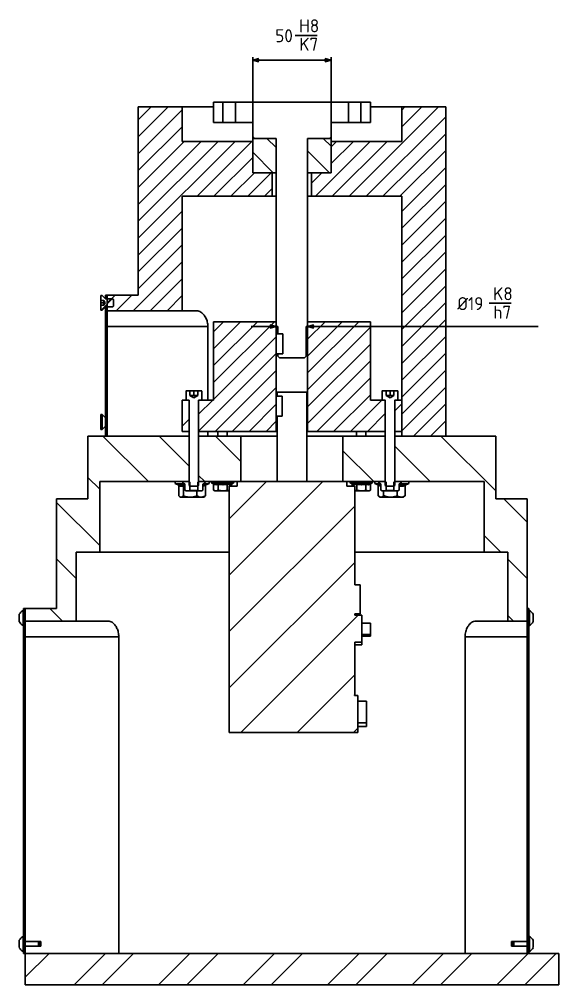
# Model space of a CAD drawing. Header units: millimetres. Extents: x 18887 to 36223, y 3978 to 8014.
# Drawn here: x 19898 to 20241, y 4703 to 5319 of the extents above; entities that cross this region are included whole.
import ezdxf

# ---------------------------------------------------------------- set-up
doc = ezdxf.new("R2010")
doc.units = ezdxf.units.MM
doc.layers.get('0').update_dxf_attribs({"lineweight": 35})
doc.layers.add('Nét mảnh', color=130, linetype='Continuous', lineweight=13)
doc.layers.add('Nét đậm', color=7, linetype='Continuous', lineweight=35)
doc.styles.add('MtXpl_TCVN_7284', font='')
doc.styles.get('MtXpl_TCVN_7284').set_extended_font_data('TCVN 7284')
pattern_1 = [(135, (4104.376, 926.868), (-17.960512, -17.960512), [])]
pattern_2 = [(45, (18794.339, 3780.107), (-8.98026, 8.98026), [])]
pattern_3 = [(45, (4104.376, 926.8675), (-5.3881537, 5.3881537), [])]
pattern_4 = [(135, (3860.177, 926.868), (-8.980256, -8.980256), [])]

# ---------------------------------------------------------------- blocks, each defined once
blk = doc.blocks.new('_Open30')
at = {"color": 0, "linetype": 'ByBlock', "lineweight": -2}
for p, q in [((-1, 0.27), (0, 0)), ((0, 0), (-1, -0.27)), ((0, 0), (-1, 0))]:
    blk.add_line(p, q, dxfattribs=at)

msp = doc.modelspace()

# ---------------------------------------------------------------- hatches: boundary and pattern name
at = {"layer": 'Nét mảnh', "linetype": 'Continuous'}
h = msp.add_hatch(dxfattribs=at)
h.set_pattern_fill('ANSI31', color=256, scale=2.4, style=0)
h.set_pattern_definition(pattern_3)
h.paths.add_polyline_path([(20001.27, 5262.62), (19973.27, 5262.62), (19973.27, 5232.62), (19973.27, 5142.62), (19953.48, 5142.62), (19953.48, 5132.62), (20001.27, 5132.62), (20001.27, 5205.62), (20058.77, 5205.62), (20058.77, 5220.62), (20046.27, 5220.62), (20046.27, 5240.62), (20001.27, 5240.62)], flags=0)
h = msp.add_hatch(dxfattribs=at)
h.set_pattern_fill('ANSI31', color=256, scale=2.4, style=0)
h.set_pattern_definition(pattern_3)
h.paths.add_polyline_path([(20169.27, 5052.62), (20169.27, 5072.62), (20169.27, 5232.62), (20169.27, 5262.62), (20141.27, 5262.62), (20141.27, 5240.62), (20096.27, 5240.62), (20096.27, 5220.62), (20083.77, 5220.62), (20083.77, 5205.62), (20141.27, 5205.62), (20141.27, 5052.62)], flags=0)
h = msp.add_hatch(dxfattribs=at)
h.set_pattern_fill('ANSI31', color=256, scale=4, angle=90, style=0)
h.set_pattern_definition(pattern_4)
h.paths.add_polyline_path([(20046.27, 5242.62), (20046.27, 5220.62), (20061.27, 5220.62), (20061.27, 5242.62)], flags=0)
h = msp.add_hatch(dxfattribs=at)
h.set_pattern_fill('ANSI31', color=256, scale=4, angle=90, style=0)
h.set_pattern_definition(pattern_4)
h.paths.add_polyline_path([(20096.27, 5220.62), (20096.27, 5242.62), (20081.27, 5242.62), (20081.27, 5220.62)], flags=0)
h = msp.add_hatch(dxfattribs=at)
h.set_pattern_fill('ANSI31', color=256, scale=2.4, style=0)
h.set_pattern_definition(pattern_3)
h.paths.add_polyline_path([(20021.27, 5125.62), (20021.27, 5075.62), (20011.77, 5075.62), (20011.77, 5055.62), (20061.27, 5055.62), (20061.27, 5125.62)], flags=0)
h = msp.add_hatch(dxfattribs=at)
h.set_pattern_fill('ANSI31', color=256, scale=2.4, style=0)
h.set_pattern_definition(pattern_3)
h.paths.add_polyline_path([(20121.27, 5075.62), (20121.27, 5125.62), (20081.27, 5125.62), (20081.27, 5055.62), (20130.77, 5055.62), (20130.77, 5075.62)], flags=0)
h = msp.add_hatch(dxfattribs=at)
h.set_pattern_fill('ANSI31', color=256, scale=8, angle=90, style=0)
h.set_pattern_definition(pattern_1)
h.paths.add_polyline_path([(19901.27, 4934.62), (19933.77, 4934.62), (19933.77, 4978.62), (19948.77, 4978.62), (19948.77, 5023.62), (20005.77, 5023.62), (20005.77, 5052.62), (19941.27, 5052.62), (19941.27, 5012.62), (19921.27, 5012.62), (19921.27, 4942.62), (19901.27, 4942.62)], flags=0)
h = msp.add_hatch(dxfattribs=at)
h.set_pattern_fill('ANSI31', color=256, scale=8, angle=90, style=0)
h.set_pattern_definition(pattern_1)
h.paths.add_polyline_path([(20038.77, 5023.62), (20038.77, 5052.62), (20011.77, 5052.62), (20011.77, 5023.62)], flags=0)
h = msp.add_hatch(dxfattribs=at)
h.set_pattern_fill('ANSI31', color=256, scale=8, angle=90, style=0)
h.set_pattern_definition(pattern_1)
h.paths.add_polyline_path([(20103.77, 5052.62), (20103.77, 5023.62), (20130.77, 5023.62), (20130.77, 5052.62)], flags=0)
h = msp.add_hatch(dxfattribs=at)
h.set_pattern_fill('ANSI31', color=256, scale=8, angle=90, style=0)
h.set_pattern_definition(pattern_1)
h.paths.add_polyline_path([(20193.77, 4978.62), (20208.77, 4978.62), (20208.77, 4934.62), (20221.27, 4934.62), (20221.27, 4942.62), (20221.27, 5012.62), (20201.27, 5012.62), (20201.27, 5052.62), (20136.77, 5052.62), (20136.77, 5023.62), (20193.77, 5023.62)], flags=0)
h = msp.add_hatch(dxfattribs=at)
h.set_pattern_fill('ANSI32', color=256, scale=4, style=0)
h.set_pattern_definition([(45, (18794.34, 3780.107), (-26.9408, 26.9408), []), (45, (18812.3, 3780.107), (-26.9408, 26.9408), [])])
h.paths.add_polyline_path([(19901.27, 4722.62), (19901.27, 4702.62), (20241.27, 4702.62), (20241.27, 4722.62)], flags=0)
at = {"layer": 'Nét đậm', "linetype": 'Continuous'}
h = msp.add_hatch(dxfattribs=at)
h.set_pattern_fill('ANSI31', scale=4, style=0)
h.set_pattern_definition(pattern_2)
edge = h.paths.add_edge_path(flags=0)
edge.add_line((19957.05, 5135.12), (19957.5, 5135.57))
edge.add_line((19957.5, 5135.57), (19957.5, 5139.68))
edge.add_line((19957.5, 5139.68), (19957.05, 5140.12))
edge.add_line((19957.05, 5140.12), (19952.68, 5140.12))
edge.add_arc((19952.68, 5140.32), 0.2, 225, 270, ccw=False)
edge.add_line((19952.54, 5140.18), (19950.38, 5142.34))
edge.add_line((19950.38, 5142.34), (19949.5, 5142.34))
edge.add_line((19949.5, 5142.34), (19949.5, 5139.13))
edge.add_line((19949.5, 5139.13), (19951.4, 5139.13))
edge.add_line((19951.4, 5139.13), (19951.4, 5139.12))
edge.add_line((19951.4, 5139.12), (19952.26, 5137.62))
edge.add_line((19952.26, 5137.62), (19951.4, 5136.12))
edge.add_line((19951.4, 5136.12), (19951.4, 5136.12))
edge.add_line((19951.4, 5136.12), (19949.5, 5136.12))
edge.add_line((19949.5, 5136.12), (19949.5, 5132.91))
edge.add_line((19949.5, 5132.91), (19950.38, 5132.91))
edge.add_line((19950.38, 5132.91), (19952.54, 5135.06))
edge.add_arc((19952.68, 5134.92), 0.2, 90, 135, ccw=False)
edge.add_line((19952.68, 5135.12), (19957.05, 5135.12))
h = msp.add_hatch(dxfattribs=at)
h.set_pattern_fill('ANSI31', scale=4, style=0)
h.set_pattern_definition(pattern_2)
h.paths.add_polyline_path([(19953.48, 5135.12), (19952.48, 5135.12), (19952.48, 5052.62), (19953.48, 5052.62)], flags=0)
h = msp.add_hatch(dxfattribs=at)
h.set_pattern_fill('ANSI31', color=256, scale=4, style=0)
h.set_pattern_definition(pattern_2)
h.paths.add_polyline_path([(20001.27, 5075.62), (20001.27, 5055.62), (20005.77, 5055.62), (20005.77, 5075.62)], flags=0)
h = msp.add_hatch(dxfattribs=at)
h.set_pattern_fill('ANSI31', scale=4, style=0)
h.set_pattern_definition(pattern_2)
h.paths.add_polyline_path([(20141.27, 5055.62), (20141.27, 5075.62), (20136.77, 5075.62), (20136.77, 5055.62)], flags=0)
h = msp.add_hatch(dxfattribs=at)
h.set_pattern_fill('ANSI31', scale=4, style=0)
h.set_pattern_definition(pattern_2)
edge = h.paths.add_edge_path(flags=0)
edge.add_spline(control_points=[(20014.54, 5021.9), (20014.54, 5021.94), (20014.55, 5021.98), (20014.57, 5022.02), (20014.58, 5022.06), (20014.6, 5022.09), (20014.62, 5022.13), (20014.65, 5022.16), (20014.68, 5022.19), (20014.72, 5022.22), (20014.75, 5022.24), (20014.79, 5022.26), (20014.83, 5022.28), (20014.83, 5022.28), (20014.84, 5022.28), (20014.84, 5022.28)], knot_values=[0, 0, 0, 0, 0.000119, 0.000119, 0.000119, 0.000237, 0.000237, 0.000237, 0.000369, 0.000369, 0.000369, 0.000499, 0.000499, 0.000499, 0.000503, 0.000503, 0.000503, 0.000503], weights=[1, 1, 1, 1, 1, 1, 1, 1, 1, 1, 1, 1, 1, 1, 1, 1], degree=3, periodic=0)
edge.add_line((20014.84, 5022.28), (20015.5, 5022.52))
edge.add_arc((20015.3, 5023.05), 0.567, 290, 450)
edge.add_line((20015.3, 5023.62), (20011.77, 5023.62))
edge.add_line((20011.77, 5023.62), (20011.77, 5023.59))
edge.add_line((20011.77, 5023.59), (20011.27, 5023.24))
edge.add_line((20011.27, 5023.24), (20011.27, 5017.97))
edge.add_line((20011.27, 5017.97), (20011.77, 5017.62))
edge.add_line((20011.77, 5017.62), (20013.77, 5017.62))
edge.add_line((20013.77, 5017.62), (20014.54, 5018.22))
edge.add_line((20014.54, 5018.22), (20014.54, 5021.9))
h = msp.add_hatch(dxfattribs=at)
h.set_pattern_fill('ANSI31', scale=4, style=0)
h.set_pattern_definition(pattern_2)
edge = h.paths.add_edge_path(flags=0)
edge.add_spline(control_points=[(20127.7, 5022.28), (20127.71, 5022.28), (20127.71, 5022.28), (20127.71, 5022.28), (20127.75, 5022.26), (20127.79, 5022.24), (20127.82, 5022.22), (20127.86, 5022.19), (20127.89, 5022.16), (20127.92, 5022.13), (20127.94, 5022.09), (20127.96, 5022.06), (20127.98, 5022.02), (20127.99, 5021.98), (20128, 5021.94), (20128, 5021.9)], knot_values=[-0.000004, -0.000004, -0.000004, -0.000004, 0, 0, 0, 0.000131, 0.000131, 0.000131, 0.000263, 0.000263, 0.000263, 0.000381, 0.000381, 0.000381, 0.000501, 0.000501, 0.000501, 0.000501], weights=[1, 1, 1, 1, 1, 1, 1, 1, 1, 1, 1, 1, 1, 1, 1, 1], degree=3, periodic=0)
edge.add_line((20128, 5021.9), (20128, 5018.22))
edge.add_line((20128, 5018.22), (20128.77, 5017.62))
edge.add_line((20128.77, 5017.62), (20130.77, 5017.62))
edge.add_line((20130.77, 5017.62), (20131.27, 5017.97))
edge.add_line((20131.27, 5017.97), (20131.27, 5023.24))
edge.add_line((20131.27, 5023.24), (20130.77, 5023.59))
edge.add_line((20130.77, 5023.59), (20130.77, 5023.62))
edge.add_line((20130.77, 5023.62), (20127.24, 5023.62))
edge.add_arc((20127.24, 5023.05), 0.567, 90, 250)
edge.add_line((20127.04, 5022.52), (20127.7, 5022.28))
h = msp.add_hatch(dxfattribs=at)
h.set_pattern_fill('ANSI31', scale=4, style=0)
h.set_pattern_definition(pattern_2)
h.paths.add_polyline_path([(19901.27, 4824.08), (19901.27, 4942.62), (19900.27, 4942.62), (19900.27, 4824.08)], flags=0)
h = msp.add_hatch(dxfattribs=at)
h.set_pattern_fill('ANSI31', scale=4, style=0)
h.set_pattern_definition(pattern_2)
h.paths.add_polyline_path([(20222.27, 4824.08), (20222.27, 4942.62), (20221.27, 4942.62), (20221.27, 4824.08)], flags=0)
h = msp.add_hatch(dxfattribs=at)
h.set_pattern_fill('ANSI31', scale=4, style=0)
h.set_pattern_definition(pattern_2)
h.paths.add_polyline_path([(19900.27, 4738.72), (19900.27, 4722.62), (19901.27, 4722.62), (19901.27, 4738.72)], flags=0)
h = msp.add_hatch(dxfattribs=at)
h.set_pattern_fill('ANSI31', scale=4, style=0)
h.set_pattern_definition(pattern_2)
h.paths.add_polyline_path([(20221.27, 4738.72), (20221.27, 4722.62), (20222.27, 4722.62), (20222.27, 4738.72)], flags=0)

# ---------------------------------------------------------------- linework, layer by layer
at = {"layer": 'Nét mảnh', "linetype": 'Continuous'}
for p, q in [((20031.27, 4999.82), (20055.07, 5023.62)), ((20031.27, 4963.9), (20090.99, 5023.62)), ((20031.27, 4927.98), (20111.27, 5007.98)), ((20031.27, 4892.06), (20111.27, 4972.06)), ((20038.75, 4863.62), (20113.43, 4938.3)), ((20074.67, 4863.62), (20111.27, 4900.22))]:
    msp.add_line(p, q, dxfattribs=at)
at = {"layer": 'Nét đậm'}
for p, q in [((20087.27, 5308.33), (20073.41, 5308.33)), ((20046.27, 5241.62), (20046.27, 5294.46)), ((20050.27, 5292.46), (20092.27, 5292.46)), ((20096.27, 5241.62), (20096.27, 5294.46)), ((20061.27, 5123.62), (20061.27, 5139.77)), ((20081.27, 5123.62), (20081.27, 5139.77)), ((20210.92, 5137.4), (20197.07, 5137.4)), ((20057.27, 5122.62), (20045.27, 5122.62)), ((20085.27, 5122.62), (20228.27, 5122.62)), ((20065.47, 5117.82), (20061.27, 5117.82)), ((20065.47, 5105.02), (20065.47, 5117.82)), ((20061.27, 5105.02), (20065.47, 5105.02)), ((20064.97, 5078.22), (20061.27, 5078.22)), ((20064.97, 5065.42), (20064.97, 5078.22)), ((20061.27, 5065.42), (20064.97, 5065.42)), ((20061.77, 5065.42), (20061.77, 5023.62)), ((20061.77, 5023.62), (20080.77, 5023.62))]:
    msp.add_line(p, q, dxfattribs=at)
at = {"layer": 'Nét đậm', "color": 7, "linetype": 'Continuous'}
for p, q in [((19973.27, 5262.62), (19973.27, 5232.62)), ((20001.27, 5262.62), (19973.27, 5262.62)), ((20001.27, 5262.62), (20001.27, 5240.62)), ((20021.27, 5262.62), (20001.27, 5262.62)), ((20021.27, 5265.62), (20021.27, 5252.62)), ((20027.27, 5265.62), (20021.27, 5265.62)), ((20027.27, 5265.62), (20027.27, 5252.62)), ((20035.27, 5265.62), (20027.27, 5265.62)), ((20035.27, 5252.62), (20035.27, 5265.62)), ((20107.27, 5265.62), (20035.27, 5265.62)), ((20107.27, 5265.62), (20107.27, 5252.62)), ((20115.27, 5265.62), (20107.27, 5265.62)), ((20115.27, 5252.62), (20115.27, 5265.62)), ((20121.27, 5265.62), (20115.27, 5265.62)), ((20121.27, 5252.62), (20121.27, 5265.62)), ((20141.27, 5262.62), (20121.27, 5262.62)), ((20141.27, 5240.62), (20141.27, 5262.62)), ((20169.27, 5262.62), (20141.27, 5262.62)), ((20169.27, 5232.62), (20169.27, 5262.62)), ((20021.27, 5252.62), (20027.27, 5252.62)), ((20027.27, 5252.62), (20035.27, 5252.62)), ((20035.27, 5252.62), (20046.27, 5252.62)), ((20046.27, 5252.62), (20046.27, 5243.62)), ((20096.27, 5252.62), (20107.27, 5252.62)), ((20096.27, 5243.62), (20096.27, 5252.62)), ((20107.27, 5252.62), (20115.27, 5252.62)), ((20115.27, 5252.62), (20121.27, 5252.62)), ((20046.27, 5243.62), (20047.27, 5242.62)), ((20046.27, 5220.62), (20046.27, 5242.62)), ((20046.27, 5242.62), (20061.27, 5242.62)), ((20047.27, 5242.62), (20061.27, 5242.62)), ((20061.27, 5220.62), (20061.27, 5242.62)), ((20061.27, 5242.62), (20061.27, 5122.62)), ((20081.27, 5242.62), (20081.27, 5220.62)), ((20081.27, 5242.62), (20096.27, 5242.62)), ((20081.27, 5242.62), (20095.27, 5242.62)), ((20081.27, 5122.62), (20081.27, 5242.62)), ((20095.27, 5242.62), (20096.27, 5243.62)), ((20096.27, 5242.62), (20096.27, 5220.62)), ((20046.27, 5240.62), (20001.27, 5240.62)), ((20046.27, 5240.62), (20046.27, 5220.62)), ((20096.27, 5220.62), (20096.27, 5240.62)), ((20141.27, 5240.62), (20096.27, 5240.62)), ((19973.27, 5142.62), (19973.27, 5232.62)), ((20169.27, 5232.62), (20169.27, 5072.62)), ((20046.27, 5220.62), (20061.27, 5220.62)), ((20058.77, 5220.62), (20046.27, 5220.62)), ((20058.77, 5220.62), (20058.77, 5205.62)), ((20081.27, 5220.62), (20096.27, 5220.62)), ((20083.77, 5205.62), (20083.77, 5220.62)), ((20096.27, 5220.62), (20083.77, 5220.62)), ((20058.77, 5205.62), (20001.27, 5205.62)), ((20001.27, 5205.62), (20001.27, 5132.62)), ((20061.27, 5205.62), (20058.77, 5205.62)), ((20083.77, 5205.62), (20081.27, 5205.62)), ((20141.27, 5205.62), (20083.77, 5205.62)), ((20141.27, 5052.62), (20141.27, 5205.62)), ((19949.5, 5142.34), (19949.5, 5139.13)), ((19950.38, 5142.34), (19949.5, 5142.34)), ((19949.5, 5139.13), (19951.4, 5139.13)), ((19949.5, 5137.77), (19949.5, 5139.13)), ((19951.4, 5137.77), (19949.5, 5137.77)), ((19949.5, 5136.2), (19949.5, 5137.77)), ((19952.54, 5140.18), (19950.38, 5142.34)), ((19951.4, 5139.12), (19951.4, 5139.13)), ((19952.26, 5137.62), (19951.4, 5139.12)), ((19951.4, 5139.12), (19951.4, 5138.48)), ((19951.4, 5138.48), (19951.4, 5136.98)), ((19951.4, 5136.12), (19952.26, 5137.62)), ((19951.4, 5136.98), (19951.4, 5136.13)), ((19953.48, 5142.62), (19952.48, 5142.62)), ((19952.48, 5142.62), (19952.48, 5140.12)), ((19953.48, 5140.12), (19952.48, 5140.12)), ((19957.05, 5140.12), (19952.68, 5140.12)), ((19953.48, 5142.62), (19953.48, 5132.62)), ((19953.48, 5142.62), (19973.27, 5142.62)), ((19953.48, 5142.62), (19953.48, 5140.12)), ((19957.05, 5140.12), (19957.5, 5139.68)), ((19957.5, 5135.57), (19957.5, 5139.68)), ((19951.4, 5136.2), (19949.5, 5136.2)), ((19949.5, 5136.12), (19949.5, 5136.2)), ((19949.5, 5136.12), (19949.5, 5132.91)), ((19951.4, 5136.12), (19949.5, 5136.12)), ((19949.5, 5132.91), (19950.38, 5132.91)), ((19950.38, 5132.91), (19952.54, 5135.06)), ((19951.4, 5136.13), (19951.4, 5136.12)), ((19951.4, 5136.12), (19951.4, 5136.12)), ((19952.48, 5135.12), (19952.48, 5052.62)), ((19952.48, 5135.12), (19953.48, 5135.12)), ((19952.68, 5135.12), (19957.05, 5135.12)), ((19953.48, 5135.12), (19953.48, 5052.62)), ((20001.27, 5132.62), (19953.48, 5132.62)), ((19957.5, 5135.57), (19957.05, 5135.12)), ((20010.65, 5132.62), (20001.27, 5132.62)), ((20061.27, 5125.62), (20021.27, 5125.62)), ((20021.27, 5075.62), (20021.27, 5125.62)), ((20061.27, 5055.62), (20061.27, 5125.62)), ((20081.27, 5125.62), (20081.27, 5055.62)), ((20121.27, 5125.62), (20081.27, 5125.62)), ((20121.27, 5125.62), (20121.27, 5075.62)), ((20017.65, 5122.62), (19953.48, 5122.62)), ((20017.65, 5075.62), (20017.65, 5122.62)), ((20061.27, 5122.62), (20062.27, 5122.62)), ((20062.27, 5122.62), (20062.27, 5117.82)), ((20080.27, 5122.62), (20081.27, 5122.62)), ((20080.27, 5103.62), (20080.27, 5122.62)), ((20062.27, 5105.02), (20062.27, 5103.62)), ((20062.27, 5103.62), (20063.27, 5102.62)), ((20063.27, 5102.62), (20079.27, 5102.62)), ((20079.27, 5102.62), (20080.27, 5103.62)), ((20006.23, 5081.62), (20004.07, 5081.62)), ((20006.23, 5081.62), (20006.23, 5078.62)), ((20008.77, 5081.62), (20006.23, 5081.62)), ((20008.77, 5078.62), (20008.77, 5081.62)), ((20008.77, 5081.62), (20011.31, 5081.62)), ((20011.31, 5078.62), (20011.31, 5081.62)), ((20013.47, 5081.62), (20011.31, 5081.62)), ((20131.23, 5081.62), (20129.07, 5081.62)), ((20131.23, 5081.62), (20131.23, 5078.62)), ((20133.77, 5081.62), (20131.23, 5081.62)), ((20133.77, 5078.62), (20133.77, 5081.62)), ((20133.77, 5081.62), (20136.31, 5081.62)), ((20136.31, 5078.62), (20136.31, 5081.62)), ((20138.47, 5081.62), (20136.31, 5081.62)), ((20001.27, 5055.62), (20001.27, 5075.62)), ((20005.77, 5075.62), (20001.27, 5075.62)), ((20003.77, 5081.32), (20003.77, 5075.62)), ((20003.77, 5075.62), (20005.52, 5075.62)), ((20005.77, 5075.62), (20005.77, 5055.62)), ((20005.77, 5075.37), (20005.77, 5021.17)), ((20006.23, 5078.62), (20008.77, 5077.15)), ((20007.5, 5078.62), (20006.23, 5078.62)), ((20010.04, 5078.62), (20007.5, 5078.62)), ((20008.77, 5077.15), (20011.31, 5078.62)), ((20011.31, 5078.62), (20010.04, 5078.62)), ((20011.77, 5055.62), (20011.77, 5075.62)), ((20021.27, 5075.62), (20011.77, 5075.62)), ((20011.77, 5021.17), (20011.77, 5075.37)), ((20012.02, 5075.62), (20013.77, 5075.62)), ((20013.77, 5075.62), (20013.77, 5081.32)), ((20061.77, 5080.62), (20061.77, 5078.22)), ((20080.77, 5080.62), (20061.77, 5080.62)), ((20080.77, 5023.62), (20080.77, 5080.62)), ((20130.77, 5075.62), (20121.27, 5075.62)), ((20128.77, 5081.32), (20128.77, 5075.62)), ((20128.77, 5075.62), (20130.52, 5075.62)), ((20130.77, 5075.62), (20130.77, 5055.62)), ((20130.77, 5075.37), (20130.77, 5021.17)), ((20131.23, 5078.62), (20133.77, 5077.15)), ((20132.5, 5078.62), (20131.23, 5078.62)), ((20135.04, 5078.62), (20132.5, 5078.62)), ((20133.77, 5077.15), (20136.31, 5078.62)), ((20136.31, 5078.62), (20135.04, 5078.62)), ((20136.77, 5055.62), (20136.77, 5075.62)), ((20141.27, 5075.62), (20136.77, 5075.62)), ((20136.77, 5021.17), (20136.77, 5075.37)), ((20137.02, 5075.62), (20138.77, 5075.62)), ((20138.77, 5075.62), (20138.77, 5081.32)), ((20141.27, 5075.62), (20141.27, 5055.62)), ((20169.27, 5072.62), (20169.27, 5052.62)), ((19950.38, 5066.34), (19949.5, 5066.34)), ((19949.5, 5059.81), (19949.5, 5066.34)), ((19952.48, 5064.24), (19950.38, 5066.34)), ((19950.38, 5059.81), (19950.38, 5066.34)), ((19949.5, 5056.91), (19949.5, 5059.81)), ((19949.5, 5056.91), (19950.38, 5056.91)), ((19950.38, 5056.91), (19950.38, 5059.81)), ((19950.38, 5056.91), (19952.48, 5059)), ((19941.27, 5012.62), (19941.27, 5052.62)), ((20005.77, 5052.62), (19941.27, 5052.62)), ((19952.48, 5052.62), (19953.48, 5052.62)), ((20005.77, 5055.62), (20001.27, 5055.62)), ((20005.77, 5052.62), (20005.77, 5023.62)), ((20061.27, 5055.62), (20011.77, 5055.62)), ((20011.77, 5023.62), (20011.77, 5052.62)), ((20038.77, 5052.62), (20011.77, 5052.62)), ((20017.65, 5052.62), (20017.65, 5055.62)), ((20024.08, 5055.62), (20024.08, 5052.62)), ((20030.08, 5052.62), (20030.08, 5055.62)), ((20038.77, 5052.62), (20038.77, 5023.62)), ((20061.77, 5052.62), (20038.77, 5052.62)), ((20081.27, 5055.62), (20080.77, 5055.62)), ((20103.77, 5052.62), (20080.77, 5052.62)), ((20130.77, 5055.62), (20081.27, 5055.62)), ((20103.77, 5023.62), (20103.77, 5052.62)), ((20130.77, 5052.62), (20103.77, 5052.62)), ((20112.46, 5055.62), (20112.46, 5052.62)), ((20118.46, 5052.62), (20118.46, 5055.62)), ((20130.77, 5052.62), (20130.77, 5023.62)), ((20141.27, 5055.62), (20136.77, 5055.62)), ((20136.77, 5023.62), (20136.77, 5052.62)), ((20201.27, 5052.62), (20136.77, 5052.62)), ((20169.27, 5052.62), (20141.27, 5052.62)), ((20201.27, 5052.62), (20201.27, 5012.62)), ((19948.77, 5023.62), (20005.77, 5023.62)), ((19948.77, 5023.62), (19948.77, 4978.62)), ((19997.24, 5022.12), (19999.17, 5021.42)), ((19999.09, 5021.04), (19999.09, 5014.62)), ((20002.7, 5022.28), (20002.04, 5022.52)), ((20002.13, 5021.04), (20002.13, 5014.62)), ((20002.24, 5023.62), (20005.77, 5023.62)), ((20003, 5021.9), (20003, 5018.22)), ((20005.77, 5023.59), (20005.77, 5023.62)), ((20006.27, 5023.24), (20005.77, 5023.59)), ((20006.33, 5020.62), (20005.77, 5021.17)), ((20006.27, 5023.24), (20006.27, 5017.97)), ((20006.33, 5020.62), (20011.22, 5020.62)), ((20011.77, 5021.17), (20011.22, 5020.62)), ((20011.77, 5023.59), (20011.27, 5023.24)), ((20011.27, 5017.97), (20011.27, 5023.24)), ((20011.77, 5023.62), (20011.77, 5023.59)), ((20011.77, 5023.62), (20015.3, 5023.62)), ((20011.77, 5023.62), (20038.77, 5023.62)), ((20014.54, 5021.9), (20014.54, 5018.22)), ((20015.5, 5022.52), (20014.84, 5022.28)), ((20016.17, 5021.04), (20016.17, 5014.62)), ((20016.44, 5021.55), (20018.02, 5022.12)), ((20020.35, 5022.52), (20021.01, 5022.28)), ((20021.3, 5021.9), (20021.3, 5018.22)), ((20024.19, 5021.9), (20024.19, 5018.22)), ((20029.96, 5021.9), (20029.96, 5018.22)), ((20031.27, 5020.62), (20031.27, 4887.62)), ((20036.27, 5020.62), (20031.27, 5020.62)), ((20032.85, 5021.9), (20032.85, 5020.62)), ((20033.14, 5022.28), (20033.8, 5022.52)), ((20036.27, 5023.62), (20036.27, 5020.62)), ((20061.77, 5023.62), (20036.27, 5023.62)), ((20106.27, 5023.62), (20080.77, 5023.62)), ((20103.77, 5023.62), (20130.77, 5023.62)), ((20106.27, 5020.62), (20106.27, 5023.62)), ((20111.27, 5020.62), (20106.27, 5020.62)), ((20108.74, 5022.52), (20109.4, 5022.28)), ((20109.69, 5021.9), (20109.69, 5020.62)), ((20111.27, 5020.62), (20111.27, 4957.82)), ((20112.58, 5021.9), (20112.58, 5018.22)), ((20118.35, 5021.9), (20118.35, 5018.22)), ((20121.24, 5021.9), (20121.24, 5018.22)), ((20121.53, 5022.28), (20122.19, 5022.52)), ((20124.52, 5022.12), (20126.3, 5021.47)), ((20126.31, 5021.04), (20126.31, 5014.62)), ((20127.7, 5022.28), (20127.04, 5022.52)), ((20127.24, 5023.62), (20130.77, 5023.62)), ((20128, 5021.9), (20128, 5018.22)), ((20130.77, 5023.59), (20130.77, 5023.62)), ((20131.27, 5023.24), (20130.77, 5023.59)), ((20131.33, 5020.62), (20130.77, 5021.17)), ((20131.27, 5023.24), (20131.27, 5017.97)), ((20131.33, 5020.62), (20136.22, 5020.62)), ((20136.77, 5021.17), (20136.22, 5020.62)), ((20136.77, 5023.59), (20136.27, 5023.24)), ((20136.27, 5017.97), (20136.27, 5023.24)), ((20136.77, 5023.62), (20136.77, 5023.59)), ((20136.77, 5023.62), (20140.3, 5023.62)), ((20136.77, 5023.62), (20193.77, 5023.62)), ((20139.54, 5021.9), (20139.54, 5018.22)), ((20140.5, 5022.52), (20139.84, 5022.28)), ((20143.51, 5021.04), (20143.51, 5014.62)), ((20143.86, 5021.59), (20145.3, 5022.12)), ((20193.77, 4978.62), (20193.77, 5023.62)), ((19999.6, 5014.08), (20000.13, 5013.62)), ((20003, 5018.22), (20003.77, 5017.62)), ((20003.77, 5017.62), (20005.77, 5017.62)), ((20005.77, 5017.62), (20006.27, 5017.97)), ((20005.77, 5017.62), (20011.77, 5017.62)), ((20011.27, 5017.97), (20006.27, 5017.97)), ((20010.68, 5017.62), (20010.68, 5014.62)), ((20011.27, 5017.97), (20011.77, 5017.62)), ((20011.77, 5017.62), (20013.77, 5017.62)), ((20013.77, 5017.62), (20014.54, 5018.22)), ((20015.13, 5013.62), (20015.66, 5014.08)), ((20016.17, 5014.62), (20015.64, 5014.1)), ((20021.3, 5018.22), (20022.08, 5017.62)), ((20022.75, 5017.62), (20022.08, 5017.62)), ((20027.08, 5017.62), (20022.75, 5017.62)), ((20031.27, 5017.62), (20027.08, 5017.62)), ((20115.46, 5017.62), (20111.27, 5017.62)), ((20119.79, 5017.62), (20115.46, 5017.62)), ((20120.46, 5017.62), (20119.79, 5017.62)), ((20120.46, 5017.62), (20121.24, 5018.22)), ((20126.72, 5014.21), (20127.41, 5013.62)), ((20128, 5018.22), (20128.77, 5017.62)), ((20128.77, 5017.62), (20130.77, 5017.62)), ((20129.73, 5017.62), (20129.73, 5014.62)), ((20130.77, 5017.62), (20131.27, 5017.97)), ((20130.77, 5017.62), (20136.77, 5017.62)), ((20136.27, 5017.97), (20131.27, 5017.97)), ((20136.27, 5017.97), (20136.77, 5017.62)), ((20136.77, 5017.62), (20138.77, 5017.62)), ((20138.33, 5017.62), (20138.33, 5014.62)), ((20138.77, 5017.62), (20139.54, 5018.22)), ((20142.41, 5013.62), (20143.1, 5014.21)), ((20143.51, 5014.62), (20143.07, 5014.24)), ((19921.27, 4942.62), (19921.27, 5012.62)), ((19941.27, 5012.62), (19921.27, 5012.62)), ((20000.61, 5013.62), (20000.13, 5013.62)), ((20006.4, 5013.62), (20000.61, 5013.62)), ((20013.43, 5013.62), (20006.4, 5013.62)), ((20015.13, 5013.62), (20013.43, 5013.62)), ((20128.02, 5013.62), (20127.41, 5013.62)), ((20134.03, 5013.62), (20128.02, 5013.62)), ((20140.92, 5013.62), (20134.03, 5013.62)), ((20142.41, 5013.62), (20140.92, 5013.62)), ((20221.27, 5012.62), (20201.27, 5012.62)), ((20221.27, 5012.62), (20221.27, 4942.62)), ((19948.77, 4978.62), (19933.77, 4978.62)), ((19933.77, 4934.62), (19933.77, 4978.62)), ((19948.77, 4978.62), (20031.27, 4978.62)), ((20111.27, 4978.62), (20193.77, 4978.62)), ((20208.77, 4978.62), (20193.77, 4978.62)), ((20208.77, 4978.62), (20208.77, 4934.62)), ((20114.67, 4957.82), (20111.27, 4957.82)), ((20114.67, 4957.82), (20114.67, 4939.22)), ((19900.27, 4941.37), (19899.89, 4941.37)), ((19899.89, 4939.16), (19899.89, 4941.37)), ((19901.27, 4942.62), (19900.27, 4942.62)), ((19900.27, 4824.08), (19900.27, 4942.62)), ((19901.27, 4824.08), (19901.27, 4942.62)), ((19901.27, 4934.62), (19901.27, 4942.62)), ((19921.27, 4942.62), (19901.27, 4942.62)), ((20222.27, 4942.62), (20221.27, 4942.62)), ((20221.27, 4942.62), (20221.27, 4824.08)), ((20221.27, 4942.62), (20221.27, 4934.62)), ((20222.27, 4942.62), (20222.27, 4824.08)), ((20222.65, 4941.37), (20222.27, 4941.37)), ((20222.65, 4941.37), (20222.65, 4931.87)), ((19897.52, 4937.89), (19897.52, 4939)), ((19897.52, 4934.25), (19897.52, 4937.89)), ((19899.89, 4931.87), (19899.89, 4939.16)), ((19933.77, 4934.62), (19901.27, 4934.62)), ((19954.13, 4934.62), (19933.77, 4934.62)), ((20114.67, 4939.22), (20111.27, 4939.22)), ((20111.27, 4939.22), (20111.27, 4938.3)), ((20115.87, 4938.3), (20111.27, 4938.3)), ((20115.87, 4938.3), (20115.87, 4921.17)), ((20208.77, 4934.62), (20188.41, 4934.62)), ((20221.27, 4934.62), (20208.77, 4934.62)), ((20225.02, 4939), (20225.02, 4934.25)), ((19899.89, 4931.87), (19900.27, 4931.87)), ((20121.37, 4933.35), (20115.87, 4933.35)), ((20121.37, 4925.95), (20121.37, 4933.35)), ((20222.27, 4931.87), (20222.65, 4931.87)), ((19901.27, 4924.62), (19960.9, 4924.62)), ((19960.9, 4924.62), (19960.9, 4722.62)), ((20121.37, 4925.95), (20115.87, 4925.95)), ((20115.87, 4924.89), (20121.37, 4924.89)), ((20121.37, 4924.89), (20121.37, 4925.95)), ((20181.64, 4722.62), (20181.64, 4924.62)), ((20181.64, 4924.62), (20221.27, 4924.62)), ((20115.87, 4921.17), (20111.27, 4921.17)), ((20111.27, 4921.17), (20111.27, 4887.62)), ((20111.27, 4919.53), (20115.87, 4919.53)), ((20115.87, 4919.53), (20115.87, 4921.17)), ((20031.32, 4887.62), (20031.27, 4887.62)), ((20031.32, 4887.62), (20031.32, 4863.62)), ((20111.22, 4887.62), (20111.22, 4887.12)), ((20111.27, 4887.62), (20111.22, 4887.62)), ((20113.27, 4887.12), (20111.22, 4887.12)), ((20113.27, 4887.12), (20113.27, 4863.62)), ((20118.77, 4883.53), (20113.27, 4883.53)), ((20118.77, 4869.63), (20118.77, 4883.53)), ((20118.77, 4869.63), (20113.27, 4869.63)), ((20113.27, 4867.31), (20118.77, 4867.31)), ((20118.77, 4867.31), (20118.77, 4869.63)), ((20113.27, 4863.62), (20031.32, 4863.62)), ((19901.27, 4824.08), (19900.27, 4824.08)), ((19900.27, 4738.72), (19900.27, 4824.08)), ((19901.27, 4824.08), (19901.27, 4738.72)), ((20222.27, 4824.08), (20221.27, 4824.08)), ((20221.27, 4781.4), (20221.27, 4824.08)), ((20222.27, 4824.08), (20222.27, 4781.4)), ((20221.27, 4781.4), (20222.27, 4781.4)), ((20221.27, 4738.72), (20221.27, 4781.4)), ((20222.27, 4781.4), (20222.27, 4738.72)), ((19900.27, 4738.72), (19901.27, 4738.72)), ((19900.27, 4722.62), (19900.27, 4738.72)), ((19901.27, 4722.62), (19901.27, 4738.72)), ((20221.27, 4738.72), (20222.27, 4738.72)), ((20221.27, 4738.72), (20221.27, 4722.62)), ((20222.27, 4738.72), (20222.27, 4722.62)), ((19897.52, 4728.62), (19897.52, 4731)), ((19900.27, 4733.37), (19899.89, 4733.37)), ((19899.89, 4728.62), (19899.89, 4733.37)), ((20222.65, 4733.37), (20222.27, 4733.37)), ((20222.65, 4733.37), (20222.65, 4723.87)), ((20225.02, 4731), (20225.02, 4726.25)), ((19897.52, 4726.25), (19897.52, 4728.62)), ((19899.89, 4723.87), (19899.89, 4728.62)), ((19901.27, 4730.12), (19911.27, 4730.12)), ((19911.27, 4727.12), (19901.27, 4727.12)), ((19909.83, 4728.62), (19909.83, 4730.12)), ((19909.83, 4727.12), (19909.83, 4728.62)), ((19910.27, 4728.62), (19910.27, 4730.12)), ((19910.27, 4727.12), (19910.27, 4728.62)), ((19911.27, 4730.12), (19911.27, 4727.12)), ((20211.27, 4730.12), (20221.27, 4730.12)), ((20211.27, 4727.12), (20211.27, 4730.12)), ((20221.27, 4727.12), (20211.27, 4727.12)), ((20212.27, 4730.12), (20212.27, 4727.12)), ((20212.72, 4730.12), (20212.72, 4727.12)), ((19899.89, 4723.87), (19900.27, 4723.87)), ((19900.27, 4722.62), (19901.27, 4722.62)), ((19901.27, 4722.62), (20241.27, 4722.62)), ((19901.27, 4702.62), (19901.27, 4722.62)), ((20221.27, 4722.62), (20222.27, 4722.62)), ((20222.27, 4723.87), (20222.65, 4723.87)), ((20241.27, 4722.62), (20241.27, 4702.62)), ((19901.27, 4702.62), (20241.27, 4702.62))]:
    msp.add_line(p, q, dxfattribs=at)
at = {"layer": 'Nét đậm', "color": 8, "linetype": 'Continuous'}
for p, q in [((20002.84, 5022.12), (19997.24, 5022.12)), ((20003, 5020.96), (20002.13, 5021.04)), ((20016.17, 5021.04), (20014.54, 5020.8)), ((20018.02, 5022.12), (20014.65, 5022.12)), ((20016.66, 5021.67), (20016.52, 5021.61)), ((20033.8, 5022.52), (20020.35, 5022.52)), ((20122.19, 5022.52), (20108.74, 5022.52)), ((20127.87, 5022.12), (20124.52, 5022.12)), ((20128, 5020.66), (20126.31, 5021.04)), ((20145.3, 5022.12), (20139.68, 5022.12))]:
    msp.add_line(p, q, dxfattribs=at)
at = {"layer": 'Nét đậm', "linetype": 'Continuous'}
for p, q in [((20114.35, 4939.22), (20114.67, 4939.54)), ((20110.59, 4863.62), (20113.27, 4866.3))]:
    msp.add_line(p, q, dxfattribs=at)
at = {"layer": 'Nét đậm', "color": 7, "linetype": 'Continuous'}
for centre, radius, start, end in [((19952.68, 5140.32), 0.2, 225, 270), ((19952.68, 5134.92), 0.2, 90, 135), ((20004.07, 5081.32), 0.3, 90, 180), ((20013.47, 5081.32), 0.3, 0, 90), ((20129.07, 5081.32), 0.3, 90, 180), ((20138.47, 5081.32), 0.3, 0, 90), ((20005.52, 5075.37), 0.25, 0, 90), ((20012.02, 5075.37), 0.25, 90, 180), ((20130.52, 5075.37), 0.25, 0, 90), ((20137.02, 5075.37), 0.25, 90, 180), ((19997.5, 5022.85), 0.773, 90, 250), ((20002.24, 5023.05), 0.567, 90, 250), ((20015.3, 5023.05), 0.567, 290, 90), ((20017.76, 5022.85), 0.773, 290, 90), ((20020.54, 5023.05), 0.567, 90, 250), ((20033.61, 5023.05), 0.567, 290, 90), ((20108.93, 5023.05), 0.567, 90, 250), ((20122, 5023.05), 0.567, 290, 90), ((20124.78, 5022.85), 0.773, 90, 250), ((20127.24, 5023.05), 0.567, 90, 250), ((20140.3, 5023.05), 0.567, 290, 90), ((20145.04, 5022.85), 0.773, 290, 90), ((19902.28, 4936.62), 5.32, 116.66162, 153.45913), ((20220.27, 4936.62), 5.32, 26.54087, 63.33838), ((19902.28, 4936.62), 5.32, 206.54087, 243.33838), ((20220.27, 4936.62), 5.32, 296.66162, 333.45913), ((19902.28, 4728.62), 5.32, 116.66162, 153.45913), ((20220.27, 4728.62), 5.32, 26.54087, 63.33838), ((19902.28, 4728.62), 5.32, 206.54087, 243.33838), ((20220.27, 4728.62), 5.32, 296.66162, 333.45913)]:
    msp.add_arc(centre, radius, start, end, dxfattribs=at)
for points, knots in [([(20010.65, 5132.62), (20011.08, 5132.57), (20011.95, 5132.48), (20013.26, 5131.77), (20014.5, 5130.73), (20015.79, 5129.17), (20016.95, 5126.98), (20017.58, 5124.55), (20017.63, 5123.12), (20017.65, 5122.62)], [0, 0, 0, 0, 0.147139, 0.294321, 0.426409, 0.55839, 0.753392, 0.914615, 1, 1, 1, 1]), ([(19999.09, 5021.04), (19999.08, 5021.11), (19999.07, 5021.24), (19998.97, 5021.42), (19998.87, 5021.5), (19998.82, 5021.55)], [0, 0, 0, 0, 0.336543, 0.671704, 1, 1, 1, 1]), ([(20002.13, 5021.04), (20001.63, 5020.85), (20000.62, 5020.45), (19999.6, 5020.84), (19999.09, 5021.04)], [0, 0, 0, 0, 0.492244, 1, 1, 1, 1]), ([(20001.82, 5021.67), (20001.82, 5021.67), (20001.87, 5021.64), (20001.95, 5021.57), (20002.05, 5021.42), (20002.12, 5021.24), (20002.13, 5021.11), (20002.13, 5021.04)], [0, 0, 0, 0, 0.006127, 0.267769, 0.528744, 0.763887, 1, 1, 1, 1]), ([(20003, 5021.9), (20002.99, 5021.94), (20002.98, 5022.02), (20002.92, 5022.13), (20002.83, 5022.22), (20002.75, 5022.26), (20002.71, 5022.28), (20002.7, 5022.28)], [0, 0, 0, 0, 0.236184, 0.471397, 0.732465, 0.992086, 1, 1, 1, 1]), ([(20014.84, 5022.28), (20014.84, 5022.28), (20014.79, 5022.26), (20014.71, 5022.22), (20014.62, 5022.13), (20014.56, 5022.02), (20014.55, 5021.94), (20014.54, 5021.9)], [0, 0, 0, 0, 0.007914, 0.267535, 0.528603, 0.763816, 1, 1, 1, 1]), ([(20016.66, 5021.67), (20016.65, 5021.67), (20016.58, 5021.64), (20016.45, 5021.57), (20016.3, 5021.42), (20016.2, 5021.24), (20016.18, 5021.11), (20016.17, 5021.04)], [0, 0, 0, 0, 0.006127, 0.267769, 0.528744, 0.763887, 1, 1, 1, 1]), ([(20021.01, 5022.28), (20021.13, 5022.24), (20021.73, 5022.03), (20022.76, 5021.88), (20023.64, 5022.15), (20024.04, 5022.28)], [0, 0, 0, 0, 0.1180833, 0.5922585, 1, 1, 1, 1]), ([(20021.3, 5021.9), (20021.3, 5021.94), (20021.29, 5022.02), (20021.23, 5022.13), (20021.13, 5022.22), (20021.05, 5022.26), (20021.01, 5022.28), (20021.01, 5022.28)], [0, 0, 0, 0, 0.236184, 0.471397, 0.732465, 0.992086, 1, 1, 1, 1]), ([(20024.19, 5021.9), (20023.72, 5021.77), (20022.75, 5021.51), (20021.79, 5021.77), (20021.3, 5021.9)], [0, 0, 0, 0, 0.4921483, 1, 1, 1, 1]), ([(20024.04, 5022.28), (20024.28, 5022.24), (20025.47, 5022.03), (20027.51, 5021.88), (20029.29, 5022.15), (20030.11, 5022.28)], [0, 0, 0, 0, 0.118083, 0.592258, 1, 1, 1, 1]), ([(20024.04, 5022.28), (20024.04, 5022.28), (20024.07, 5022.26), (20024.1, 5022.22), (20024.15, 5022.13), (20024.18, 5022.02), (20024.19, 5021.94), (20024.19, 5021.9)], [0, 0, 0, 0, 0.007914, 0.267535, 0.528603, 0.763816, 1, 1, 1, 1]), ([(20029.96, 5021.9), (20029.02, 5021.77), (20027.09, 5021.51), (20025.17, 5021.77), (20024.19, 5021.9)], [0, 0, 0, 0, 0.492148, 1, 1, 1, 1]), ([(20030.11, 5022.28), (20030.11, 5022.28), (20030.09, 5022.26), (20030.05, 5022.22), (20030, 5022.13), (20029.97, 5022.02), (20029.97, 5021.94), (20029.96, 5021.9)], [0, 0, 0, 0, 0.007914, 0.267535, 0.528603, 0.763816, 1, 1, 1, 1]), ([(20032.85, 5021.9), (20032.38, 5021.77), (20031.41, 5021.51), (20030.45, 5021.77), (20029.96, 5021.9)], [0, 0, 0, 0, 0.492148, 1, 1, 1, 1]), ([(20030.11, 5022.28), (20030.23, 5022.24), (20030.81, 5022.03), (20031.83, 5021.88), (20032.73, 5022.15), (20033.14, 5022.28)], [0, 0, 0, 0, 0.118083, 0.592258, 1, 1, 1, 1]), ([(20033.14, 5022.28), (20033.14, 5022.28), (20033.1, 5022.26), (20033.02, 5022.22), (20032.93, 5022.13), (20032.86, 5022.02), (20032.85, 5021.94), (20032.85, 5021.9)], [0, 0, 0, 0, 0.007914, 0.267535, 0.528603, 0.763816, 1, 1, 1, 1]), ([(20109.4, 5022.28), (20109.52, 5022.24), (20110.12, 5022.03), (20111.15, 5021.88), (20112.03, 5022.15), (20112.43, 5022.28)], [0, 0, 0, 0, 0.1180833, 0.5922585, 1, 1, 1, 1]), ([(20109.69, 5021.9), (20109.69, 5021.94), (20109.68, 5022.02), (20109.61, 5022.13), (20109.52, 5022.22), (20109.44, 5022.26), (20109.4, 5022.28), (20109.4, 5022.28)], [0, 0, 0, 0, 0.236184, 0.471397, 0.732465, 0.992086, 1, 1, 1, 1]), ([(20112.58, 5021.9), (20112.1, 5021.77), (20111.14, 5021.51), (20110.18, 5021.77), (20109.69, 5021.9)], [0, 0, 0, 0, 0.4921483, 1, 1, 1, 1]), ([(20112.43, 5022.28), (20112.67, 5022.24), (20113.85, 5022.03), (20115.9, 5021.88), (20117.68, 5022.15), (20118.5, 5022.28)], [0, 0, 0, 0, 0.118083, 0.592258, 1, 1, 1, 1]), ([(20112.43, 5022.28), (20112.43, 5022.28), (20112.45, 5022.26), (20112.49, 5022.22), (20112.54, 5022.13), (20112.57, 5022.02), (20112.58, 5021.94), (20112.58, 5021.9)], [0, 0, 0, 0, 0.007914, 0.267535, 0.528603, 0.763816, 1, 1, 1, 1]), ([(20118.35, 5021.9), (20117.4, 5021.77), (20115.48, 5021.51), (20113.56, 5021.77), (20112.58, 5021.9)], [0, 0, 0, 0, 0.492148, 1, 1, 1, 1]), ([(20118.5, 5022.28), (20118.5, 5022.28), (20118.48, 5022.26), (20118.44, 5022.22), (20118.39, 5022.13), (20118.36, 5022.02), (20118.35, 5021.94), (20118.35, 5021.9)], [0, 0, 0, 0, 0.007914, 0.267535, 0.528603, 0.763816, 1, 1, 1, 1]), ([(20121.24, 5021.9), (20120.76, 5021.77), (20119.8, 5021.51), (20118.84, 5021.77), (20118.35, 5021.9)], [0, 0, 0, 0, 0.492148, 1, 1, 1, 1]), ([(20118.5, 5022.28), (20118.61, 5022.24), (20119.2, 5022.03), (20120.21, 5021.88), (20121.11, 5022.15), (20121.53, 5022.28)], [0, 0, 0, 0, 0.118083, 0.592258, 1, 1, 1, 1]), ([(20121.53, 5022.28), (20121.53, 5022.28), (20121.49, 5022.26), (20121.41, 5022.22), (20121.32, 5022.13), (20121.25, 5022.02), (20121.24, 5021.94), (20121.24, 5021.9)], [0, 0, 0, 0, 0.007914, 0.267535, 0.528603, 0.763816, 1, 1, 1, 1]), ([(20126.31, 5021.04), (20126.3, 5021.11), (20126.29, 5021.24), (20126.18, 5021.42), (20126.07, 5021.54), (20125.98, 5021.58), (20125.96, 5021.59)], [0, 0, 0, 0, 0.2906415, 0.5800906, 0.9013354, 1, 1, 1, 1]), ([(20128, 5021.9), (20127.99, 5021.94), (20127.98, 5022.02), (20127.92, 5022.13), (20127.83, 5022.22), (20127.75, 5022.26), (20127.71, 5022.28), (20127.7, 5022.28)], [0, 0, 0, 0, 0.236184, 0.471397, 0.732465, 0.992086, 1, 1, 1, 1]), ([(20139.84, 5022.28), (20139.84, 5022.28), (20139.79, 5022.26), (20139.71, 5022.22), (20139.62, 5022.13), (20139.56, 5022.02), (20139.55, 5021.94), (20139.54, 5021.9)], [0, 0, 0, 0, 0.007914, 0.267535, 0.528603, 0.763816, 1, 1, 1, 1]), ([(20143.99, 5021.67), (20143.99, 5021.67), (20143.92, 5021.64), (20143.79, 5021.57), (20143.64, 5021.42), (20143.53, 5021.24), (20143.52, 5021.11), (20143.51, 5021.04)], [0, 0, 0, 0, 0.006127, 0.267769, 0.528744, 0.763887, 1, 1, 1, 1]), ([(19999.09, 5014.62), (19999.32, 5014.36), (19999.81, 5013.82), (20000.33, 5013.62), (20000.6, 5013.62), (20000.61, 5013.62)], [0, 0, 0, 0, 0.48434, 0.986324, 1, 1, 1, 1]), ([(20000.61, 5013.62), (20000.82, 5013.66), (20001.26, 5013.74), (20001.76, 5014.18), (20002.05, 5014.52), (20002.13, 5014.62)], [0, 0, 0, 0, 0.406293, 0.827272, 1, 1, 1, 1]), ([(20002.13, 5014.62), (20002.49, 5014.47), (20003.85, 5013.89), (20005.32, 5013.74), (20006.4, 5013.62)], [0, 0, 0, 0, 0.2661302, 1, 1, 1, 1]), ([(20006.4, 5013.62), (20006.5, 5013.62), (20007.7, 5013.63), (20009.16, 5013.98), (20010.42, 5014.51), (20010.68, 5014.62)], [0, 0, 0, 0, 0.066695, 0.814098, 1, 1, 1, 1]), ([(20010.68, 5014.62), (20011.1, 5014.36), (20011.97, 5013.82), (20012.93, 5013.62), (20013.41, 5013.62), (20013.43, 5013.62)], [0, 0, 0, 0, 0.48434, 0.986324, 1, 1, 1, 1]), ([(20013.43, 5013.62), (20013.81, 5013.66), (20014.59, 5013.74), (20015.5, 5014.18), (20016.02, 5014.52), (20016.17, 5014.62)], [0, 0, 0, 0, 0.406293, 0.827272, 1, 1, 1, 1]), ([(20021.3, 5018.22), (20021.73, 5017.94), (20022.2, 5017.63), (20022.7, 5017.62), (20022.75, 5017.62)], [0, 0, 0, 0, 0.896037, 1, 1, 1, 1]), ([(20022.75, 5017.62), (20023.14, 5017.7), (20023.64, 5017.8), (20024.1, 5018.15), (20024.19, 5018.22)], [0, 0, 0, 0, 0.801462, 1, 1, 1, 1]), ([(20024.19, 5018.22), (20024.43, 5018.13), (20025.36, 5017.78), (20026.35, 5017.69), (20027.08, 5017.62)], [0, 0, 0, 0, 0.263254, 1, 1, 1, 1]), ([(20027.08, 5017.62), (20027.22, 5017.62), (20028.17, 5017.64), (20029.15, 5017.91), (20029.93, 5018.21), (20029.96, 5018.22)], [0, 0, 0, 0, 0.148486, 0.965571, 1, 1, 1, 1]), ([(20029.96, 5018.22), (20030.39, 5017.94), (20030.86, 5017.63), (20031.36, 5017.62), (20031.41, 5017.62)], [0, 0, 0, 0, 0.896037, 1, 1, 1, 1]), ([(20111.13, 5017.62), (20111.53, 5017.7), (20112.02, 5017.8), (20112.49, 5018.15), (20112.58, 5018.22)], [0, 0, 0, 0, 0.801462, 1, 1, 1, 1]), ([(20112.58, 5018.22), (20112.82, 5018.13), (20113.75, 5017.78), (20114.74, 5017.69), (20115.46, 5017.62)], [0, 0, 0, 0, 0.263254, 1, 1, 1, 1]), ([(20115.46, 5017.62), (20115.61, 5017.62), (20116.56, 5017.64), (20117.54, 5017.91), (20118.32, 5018.21), (20118.35, 5018.22)], [0, 0, 0, 0, 0.148486, 0.965571, 1, 1, 1, 1]), ([(20118.35, 5018.22), (20118.78, 5017.94), (20119.25, 5017.63), (20119.74, 5017.62), (20119.79, 5017.62)], [0, 0, 0, 0, 0.896037, 1, 1, 1, 1]), ([(20119.79, 5017.62), (20120.19, 5017.7), (20120.69, 5017.8), (20121.15, 5018.15), (20121.24, 5018.22)], [0, 0, 0, 0, 0.801462, 1, 1, 1, 1]), ([(20126.31, 5014.62), (20126.58, 5014.36), (20127.12, 5013.82), (20127.71, 5013.62), (20128.01, 5013.62), (20128.02, 5013.62)], [0, 0, 0, 0, 0.48434, 0.986324, 1, 1, 1, 1]), ([(20128.02, 5013.62), (20128.26, 5013.66), (20128.75, 5013.74), (20129.31, 5014.18), (20129.64, 5014.52), (20129.73, 5014.62)], [0, 0, 0, 0, 0.406293, 0.827272, 1, 1, 1, 1]), ([(20129.73, 5014.62), (20130.4, 5014.36), (20131.76, 5013.82), (20133.25, 5013.62), (20134.01, 5013.62), (20134.03, 5013.62)], [0, 0, 0, 0, 0.48434, 0.986324, 1, 1, 1, 1]), ([(20134.03, 5013.62), (20134.63, 5013.66), (20135.86, 5013.74), (20137.28, 5014.18), (20138.09, 5014.52), (20138.33, 5014.62)], [0, 0, 0, 0, 0.406293, 0.827272, 1, 1, 1, 1]), ([(20138.33, 5014.62), (20138.55, 5014.47), (20139.37, 5013.89), (20140.27, 5013.74), (20140.92, 5013.62)], [0, 0, 0, 0, 0.26613, 1, 1, 1, 1]), ([(20140.92, 5013.62), (20140.98, 5013.62), (20141.7, 5013.63), (20142.59, 5013.98), (20143.36, 5014.51), (20143.51, 5014.62)], [0, 0, 0, 0, 0.066695, 0.814098, 1, 1, 1, 1]), ([(19960.9, 4924.62), (19960.83, 4925.59), (19960.71, 4927.53), (19959.78, 4930.14), (19958.4, 4932.38), (19956.85, 4933.78), (19955.36, 4934.5), (19954.54, 4934.58), (19954.13, 4934.62)], [0, 0, 0, 0, 0.16762, 0.334686, 0.514962, 0.729574, 0.864785, 1, 1, 1, 1]), ([(20188.41, 4934.62), (20187.96, 4934.57), (20187.06, 4934.48), (20185.75, 4933.78), (20184.53, 4932.72), (20183.29, 4931.12), (20182.37, 4929.18), (20181.85, 4927.12), (20181.66, 4925.74), (20181.65, 4924.9), (20181.64, 4924.62)], [0, 0, 0, 0, 0.147594, 0.295175, 0.43008, 0.564841, 0.75703, 0.854217, 0.951318, 1, 1, 1, 1])]:
    msp.add_open_spline(points, degree=3, knots=knots, dxfattribs=at)
at = {"layer": 'Nét đậm', "color": 8, "linetype": 'Continuous'}
for points, knots in [([(19999.18, 5021.45), (19999.71, 5021.31), (20000.61, 5021.08), (20001.46, 5021.49), (20001.82, 5021.67)], [0, 0, 0, 0, 0.581738, 1, 1, 1, 1]), ([(20001.82, 5021.67), (20002.21, 5021.58), (20002.6, 5021.49), (20003, 5021.47), (20003, 5021.47)], [0, 0, 0, 0, 0.99653, 1, 1, 1, 1]), ([(20014.54, 5021.27), (20014.58, 5021.26), (20015.28, 5021.21), (20015.98, 5021.44), (20016.66, 5021.67)], [0, 0, 0, 0, 0.046183, 1, 1, 1, 1]), ([(20126.3, 5021.47), (20126.3, 5021.47), (20126.87, 5021.24), (20127.43, 5021.26), (20128, 5021.28)], [0, 0, 0, 0, 0.002736, 1, 1, 1, 1]), ([(20139.54, 5021.45), (20140.39, 5021.31), (20141.87, 5021.08), (20143.36, 5021.49), (20143.99, 5021.67)], [0, 0, 0, 0, 0.5747832, 1, 1, 1, 1]), ([(20143.51, 5021.04), (20142.66, 5020.83), (20141.34, 5020.49), (20140.02, 5020.76), (20139.54, 5020.86)], [0, 0, 0, 0, 0.642767, 1, 1, 1, 1])]:
    msp.add_open_spline(points, degree=3, knots=knots, dxfattribs=at)

# ---------------------------------------------------------------- block references
at = {"layer": 'Nét đậm', "yscale": 4, "zscale": 4}
for p, xscale, rotation in [((20046.27, 5292.46), 4, 180), ((20061.27, 5122.62), -4, 179.9999999995608)]:
    msp.add_blockref('_Open30', p, dxfattribs=dict(at, xscale=xscale, rotation=rotation))
for p, xscale in [((20096.27, 5292.46), 4), ((20081.27, 5122.62), -4)]:
    msp.add_blockref('_Open30', p, dxfattribs=dict(at, xscale=xscale))

# ---------------------------------------------------------------- texts
at = {"layer": 'Nét đậm', "char_height": 8.283, "attachment_point": 1, "style": 'MtXpl_TCVN_7284'}
for s, insert in [('H8', (20075.84, 5318.54)), ('50', (20060.67, 5312.22)), ('K7', (20075.93, 5306.75)), ('K8', (20199.5, 5147.61)), ('%%C19', (20176.67, 5141.29)), ('h7', (20199.59, 5135.83))]:
    msp.add_mtext_dynamic_manual_height_columns(s, width=16.5618, gutter_width=10, heights=[0], dxfattribs=dict(at, insert=insert))

doc.saveas('drawing.dxf')
